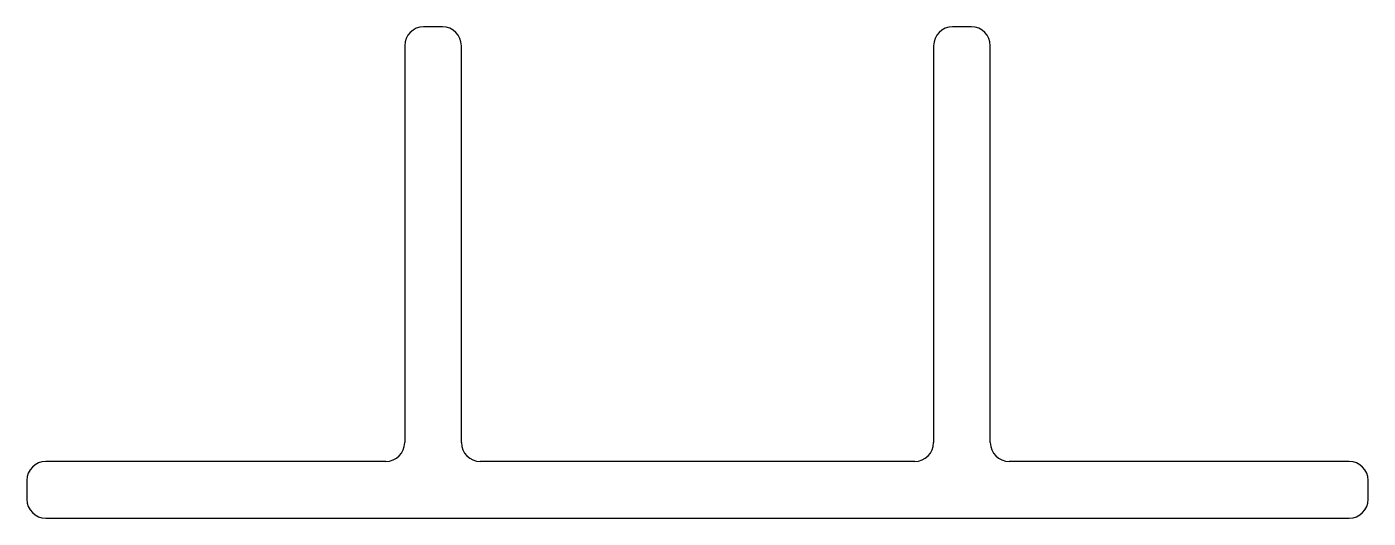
# Model space of a CAD drawing. Extents: x 2.4 to 73.4, y 2.8 to 28.8.
import ezdxf

# ---------------------------------------------------------------- set-up
doc = ezdxf.new("R2010")
doc.units = 0
doc.layers.get('0').update_dxf_attribs({"linetype": 'CONTINUOUS'})

msp = doc.modelspace()

# ---------------------------------------------------------------- linework, layer by layer
for p, q in [((24.412, 28.784), (23.412, 28.784)), ((52.412, 28.784), (51.412, 28.784)), ((22.412, 27.784), (22.412, 6.784)), ((25.412, 6.784), (25.412, 27.784)), ((50.412, 27.784), (50.412, 6.784)), ((53.412, 6.784), (53.412, 27.784)), ((21.412, 5.784), (3.412, 5.784)), ((49.412, 5.784), (26.412, 5.784)), ((72.412, 5.784), (54.412, 5.784)), ((2.412, 4.784), (2.412, 3.784)), ((73.412, 3.784), (73.412, 4.784)), ((3.412, 2.784), (72.412, 2.784))]:
    msp.add_line(p, q)
for centre, start, end in [((23.412, 27.784), 90, 180), ((24.412, 27.784), 0, 90), ((51.412, 27.784), 90, 180), ((52.412, 27.784), 360, 90), ((21.412, 6.784), 270, 0), ((26.412, 6.784), 180.00001, 270), ((49.412, 6.784), 270, 0), ((54.412, 6.784), 180.00001, 270), ((3.412, 4.784), 90, 180), ((72.412, 4.784), 0, 90), ((3.412, 3.784), 180, 269.99999), ((72.412, 3.784), 270, 0)]:
    msp.add_arc(centre, 1, start, end)

doc.saveas('drawing.dxf')
